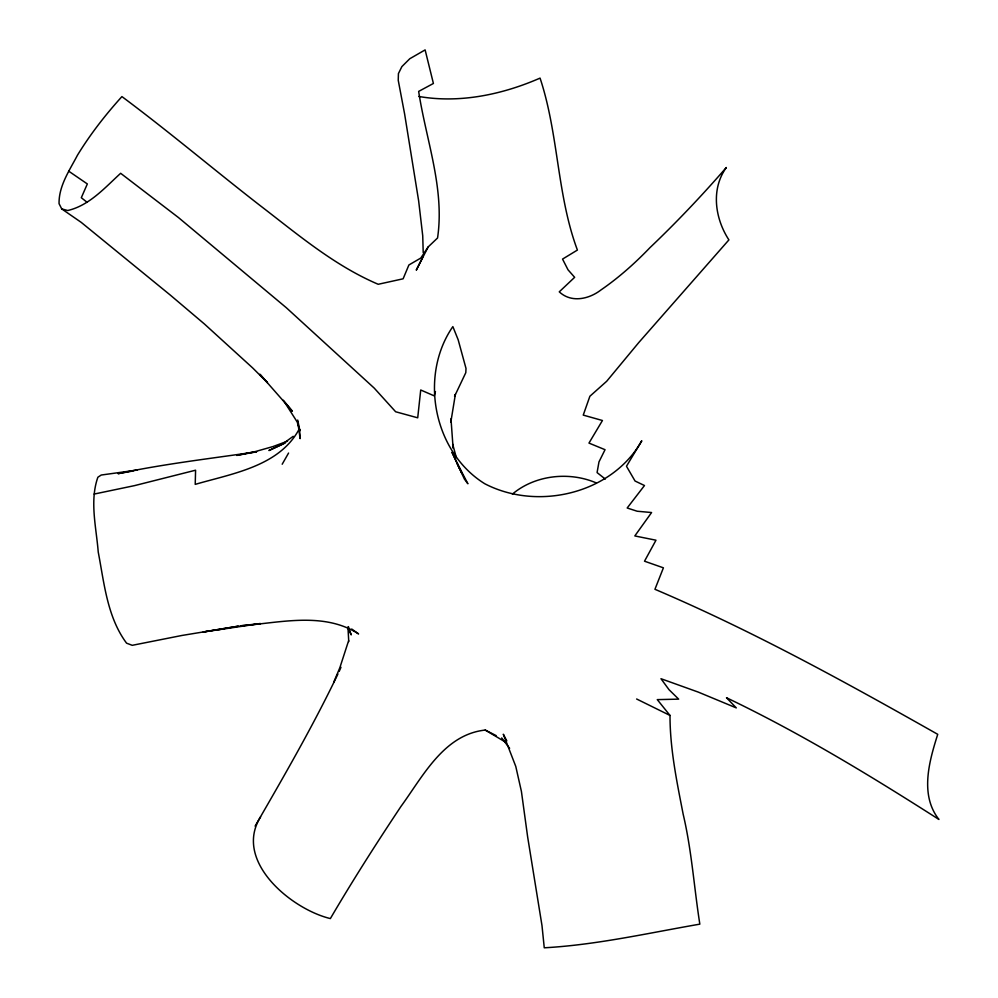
<?xml version="1.0" encoding="UTF-8"?>
<svg xmlns="http://www.w3.org/2000/svg" width="998" height="998" viewBox="0 0 998 998"><rect width="100%" height="100%" fill="white"/><g stroke="black" fill="none" stroke-linecap="round" stroke-linejoin="round"><path stroke-width="1.5" d="M351.733 629.014L358.594 633.93C323.34 611.175 279.103 623.026 240.119 625.858L260.403 623.563L203.18 632.008L238.609 626.133L181.935 635.464L132.247 645.319L126.584 643.186C107.185 617.126 104.191 583.044 98.228 552.031C96.319 527.493 89.458 501.133 97.866 477.244L101.222 475.036L137.337 470.046M260.59 816.913C233.008 860.787 291.042 909.103 330.363 918.572C352.706 880.448 376.496 843.185 400.984 806.409C423.002 776.244 443.885 734.503 485.228 730.062L496.156 735.601M435.452 391.578L434.267 395.882L420.719 389.993L417.713 417.813L395.645 411.762L374.2 388.085L286.314 307.721L178.43 217.527L120.646 173.29C104.865 187.699 89.383 205.476 67.752 210.516L61.739 208.919L59.057 203.667C58.72 185.89 69.536 170.396 77.445 155.239C90.282 134.256 105.426 114.807 121.918 96.594C168.874 131.549 213.535 169.386 259.754 205.276C297.392 234.131 334.168 265.53 378.217 284.28L403.117 278.804L408.893 264.981L420.782 258.07L428.167 246.93L437.548 237.998C444.871 188.572 426.021 139.882 418.661 91.404L433.406 83.47L425.123 49.9L409.766 58.745L401.882 66.604L398.427 73.578L398.239 80.302L404.602 113.909L418.636 200.81L422.728 235.79L423.214 252.644M348.614 640.691L339.844 667.724L333.756 682.183M454.539 396.268L455.375 394.347L450.846 422.029L450.996 418.861L453.104 448.127L452.668 444.147L456.348 457.633M339.195 671.367L340.967 667.3M298.814 429.751C278.791 466.478 231.923 473.663 195.221 484.367L195.583 470.208L134.481 485.639L94.136 494.072M337.91 674.049C312.91 726.157 283.993 776.182 255.089 826.157M454.801 395.832L465.792 372.691L466.004 368.437L458.182 339.819L452.855 326.596C418.798 375.897 433.544 452.069 484.791 483.756C537.585 511.213 611.974 493.873 641.789 440.767L626.47 466.253L635.052 481.024L644.483 485.527L627.181 507.994L637.161 511.226L651.594 512.535L634.815 535.938L655.973 540.205L644.508 561.2L663.408 567.825L654.938 589.294C752.542 630.836 845.531 682.158 937.733 734.328C929.213 761.225 919.57 794.919 938.943 819.458C870.181 775.533 800.184 732.969 726.494 697.739L736.299 707.906L698.276 692.101L660.975 678.715L669.034 689.705L678.652 699.136L657.283 699.623L670.007 715.441C669.97 748.774 676.831 781.659 683.168 814.243C691.714 850.433 694.072 887.509 699.835 924.148C648.251 933.068 596.542 944.906 544.259 947.801L541.989 925.583L527.655 836.998L521.418 791.451L515.779 766.439L503.304 734.216L506.822 740.903M422.703 257.247L416.278 270.146L428.167 246.93M282.185 464.232L288.572 453.042M512.423 494.085C535.003 475.085 568.872 471.33 595.843 482.733M293.225 436.313L282.596 444.023L268.911 450.535L285.316 442.987M287.511 441.178L272.965 446.568L255.5 451.52L236.713 455.4L256.623 451.782C210.391 458.631 163.847 463.895 118.113 473.676L132.821 471.019M219.298 629.563L220.483 629.401M418.798 96.457C459.654 103.592 502.443 94.548 540.055 78.106C558.668 134.119 556.809 194.822 577.405 250.061L562.548 259.093L568.024 269.809L574.648 277.319L559.267 291.84C571.355 303.205 589.07 299.151 601.021 289.907C618.785 277.681 635.04 263.173 649.985 247.629C676.681 222.242 702.218 195.271 726.332 167.502C710.701 189.171 714.967 218.55 728.902 239.894L638.745 342.588L606.684 381.273L589.88 396.256L583.244 415.106L602.443 420.507L588.97 443.087L605.038 449.699L598.975 461.899L597.078 472.578L605.287 479.077M636.624 698.999L670.007 715.441M485.228 730.062L505.849 742.325M68.662 171.145L87.337 183.944L81.312 197.716L87.2 202.382M61.739 208.919L81.212 222.367L170.446 295.208L204.328 323.913L252.694 367.963L267.464 382.671L259.892 374.25L292.364 411.201L283.37 400.26L297.167 421.942L299.911 430.737L297.703 420.058M501.707 737.946L509.629 748.325M347.84 627.879L351.209 634.89L348.402 626.607M459.591 468.237L462.161 473.688L451.994 452.281L464.419 479.102L467.9 483.768L457.009 462.997L459.217 468.124M347.928 627.118L348.764 641.564M297.678 421.331L300.111 438.633L299.537 429.452"/></g></svg>
